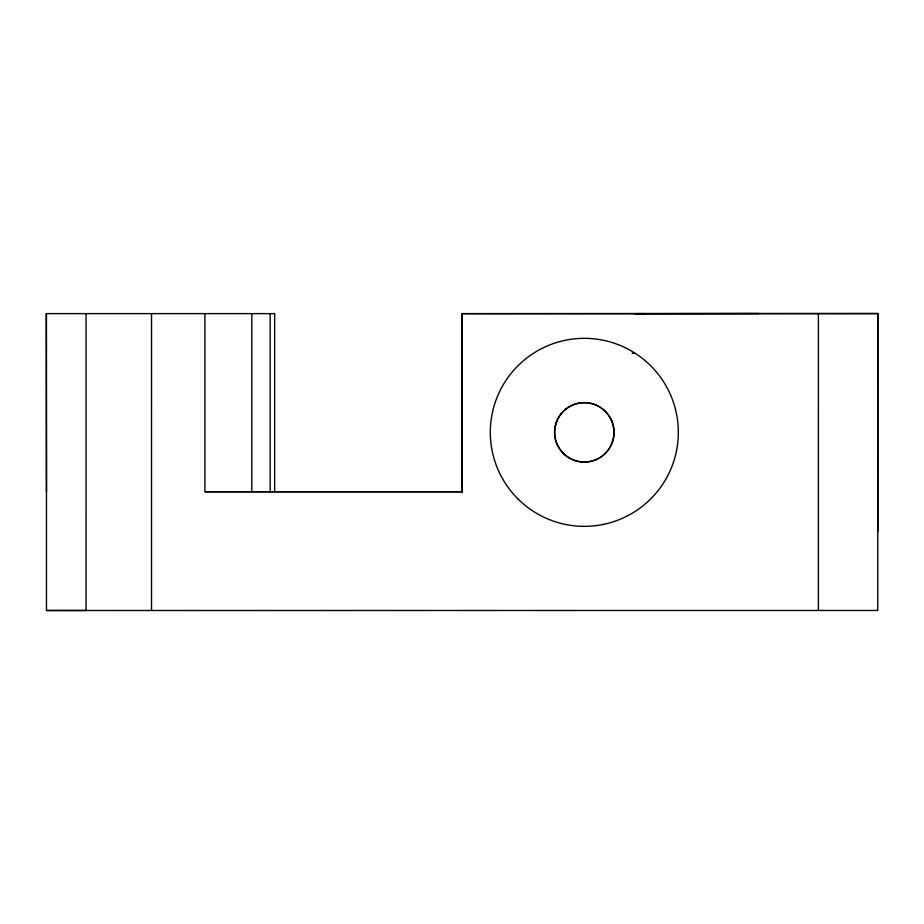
<?xml version="1.0" encoding="UTF-8"?>
<svg xmlns="http://www.w3.org/2000/svg" width="924" height="924" viewBox="0 0 924 924"><rect width="100%" height="100%" fill="white"/><g stroke="black" fill="none" stroke-linecap="round" stroke-linejoin="round"><path stroke-width="1.39" d="M86.071 313.617L86.059 610.475L46.477 610.51L46.477 313.617L274.671 313.617L274.671 491.718M151.524 610.475L151.536 313.617M204.909 491.718L462.127 491.718L204.909 491.718L204.909 313.617M251.825 491.718L251.836 313.617M270.178 492.377L270.178 313.617M877.765 531.312L877.777 313.502L462.116 313.686L462.139 353.257L462.127 313.617L877.777 313.606M462.139 492.55L462.127 313.617M818.387 610.464L818.398 313.617M877.8 313.502L877.765 610.464L46.477 610.51M555.647 424.659L556.895 420.986M611.746 443.705L612.993 440.032M645.067 313.629L634.834 313.675L759.089 313.49M46.2 313.617L46.477 491.718M632.131 353.268L634.823 353.268M610.036 417.498L611.746 420.986M556.895 443.705L558.616 447.181M462.116 313.675L462.116 492.515M517.844 498.821A94.017 94.017 0 0 0 675.132 456.675A94.017 94.017 0 0 0 559.99 341.534A94.017 94.017 0 0 0 517.844 498.821M569.473 458.061A29.683 29.683 0 0 0 614.01 432.351A29.683 29.683 0 0 0 569.473 406.641A29.683 29.683 0 0 0 569.473 458.073A29.683 29.683 0 0 0 613.998 432.351A29.683 29.683 0 0 0 569.473 406.641A29.683 29.683 0 0 0 569.473 458.061"/></g></svg>
